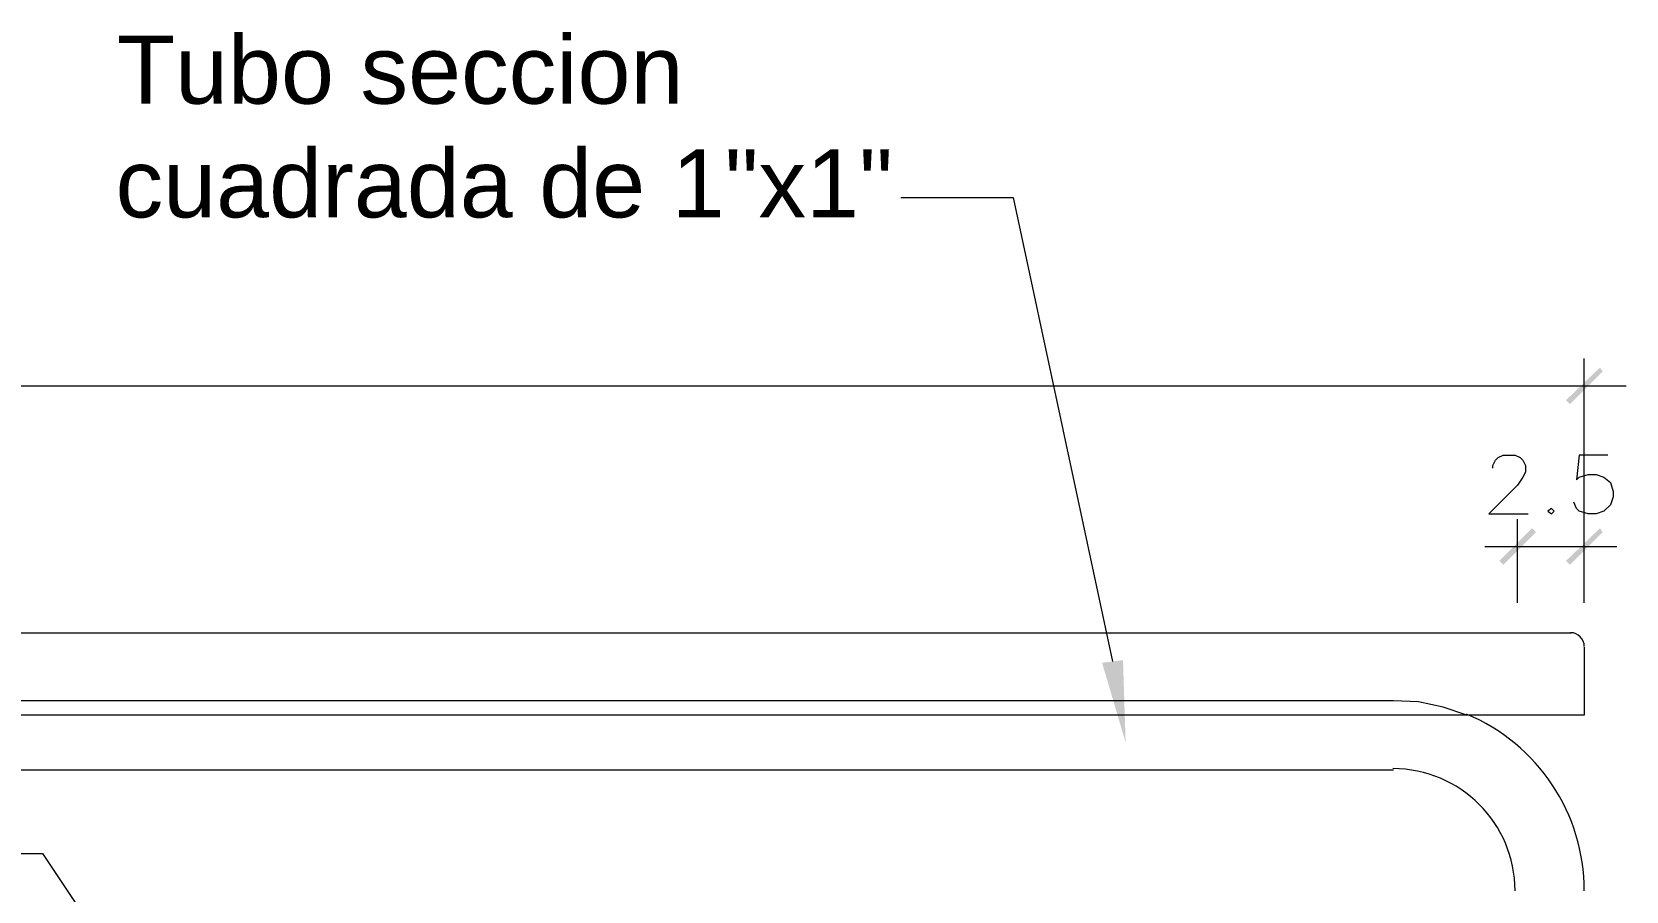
# Model space of a CAD drawing. Header units: inches. Extents: x 0.21 to 4.55, y 0.23 to 3.12.
# Drawn here: x 1.167 to 1.751, y 1.516 to 1.831 of the extents above; entities that cross this region are included whole.
import ezdxf

# ---------------------------------------------------------------- set-up
doc = ezdxf.new("R2010")
doc.units = ezdxf.units.IN
doc.header["$MEASUREMENT"] = 0
for name, color, linetype in [('PDF_0', 7, 'Continuous'), ('PDF_COTAS-01', 7, 'Continuous'), ('PDF_TEXTO', 7, 'Continuous')]:
    doc.layers.add(name, color=color, linetype=linetype)
doc.styles.add('PDF Arial', font='arial.ttf')

msp = doc.modelspace()

# ---------------------------------------------------------------- linework, layer by layer
at = {"layer": 'PDF_0', "lineweight": 5}
for points in [[(1.48492, 1.7698), (1.5261, 1.7698), (1.56248, 1.59983)], [(1.71091, 1.62138), (1.71091, 1.65202)], [(1.73533, 1.62138), (1.73533, 1.65202)], [(1.69894, 1.64196), (1.71091, 1.64196), (1.73533, 1.64196), (1.7473, 1.64196)], [(0.54072, 1.61036), (1.73054, 1.61036)], [(1.73533, 1.6051), (1.73533, 1.5802), (0.53594, 1.5802), (0.53594, 1.6051)], [(1.69224, 1.5802), (1.68362, 1.58307), (1.67452, 1.58499), (1.66543, 1.58547), (0.60584, 1.58547), (0.59674, 1.58499), (0.58765, 1.58307), (0.57903, 1.5802)], [(0.60584, 1.56009), (1.66543, 1.56009)], [(1.12869, 1.52945), (1.17035, 1.52945), (1.19907, 1.48635)]]:
    msp.add_lwpolyline(points, dxfattribs=at)
at = {"layer": 'PDF_0', "lineweight": 13}
for points in [[(1.70181, 1.67069), (1.70181, 1.67165), (1.70277, 1.67357), (1.70373, 1.67452), (1.70565, 1.67548), (1.70995, 1.67548), (1.71187, 1.67452), (1.71283, 1.67357), (1.71378, 1.67165), (1.71378, 1.66926), (1.71283, 1.66734), (1.71091, 1.66447), (1.70038, 1.65393), (1.71474, 1.65393)], [(1.74395, 1.67548), (1.73342, 1.67548), (1.73246, 1.66638), (1.73342, 1.66734), (1.73677, 1.6683), (1.73964, 1.6683), (1.74251, 1.66734), (1.74491, 1.66543), (1.74586, 1.66207), (1.74586, 1.66016), (1.74491, 1.65729), (1.74251, 1.65489), (1.73964, 1.65393), (1.73677, 1.65393), (1.73342, 1.65489), (1.73246, 1.65585), (1.7315, 1.65824)]]:
    msp.add_lwpolyline(points, dxfattribs=at)
msp.add_lwpolyline([(1.72336, 1.65585), (1.72192, 1.65489), (1.72336, 1.65393), (1.72432, 1.65489)], close=True, dxfattribs=at)
at = {"layer": 'PDF_0', "lineweight": 5}
for centre, radius, start, end in [((1.7303, 1.60534), 0.00503, 360, 90), ((1.66519, 1.5158), 0.07014, 0, 67.34619), ((1.66519, 1.5158), 0.04477, 360, 90)]:
    msp.add_arc(centre, radius, start, end, dxfattribs=at)
at = {"layer": 'PDF_0', "transparency": 33554559}
for points in [[(1.72863, 1.69559), (1.73006, 1.69415), (1.74108, 1.70756)], [(1.73006, 1.69415), (1.74108, 1.70756), (1.74203, 1.70612)], [(1.70421, 1.6367), (1.70565, 1.63526), (1.71618, 1.64867)], [(1.70565, 1.63526), (1.71618, 1.64867), (1.71762, 1.64723)], [(1.74108, 1.64867), (1.73006, 1.63526), (1.72863, 1.6367)], [(1.74203, 1.64723), (1.74108, 1.64867), (1.73006, 1.63526)], [(1.56631, 1.60031), (1.56727, 1.57014), (1.55865, 1.59935)]]:
    msp.add_solid(points, dxfattribs=at)
at = {"layer": 'PDF_COTAS-01', "lineweight": 5}
for points in [[(1.73533, 1.62138), (1.73533, 1.71091)], [(0.52109, 1.70086), (1.75065, 1.70086)]]:
    msp.add_lwpolyline(points, dxfattribs=at)

# ---------------------------------------------------------------- texts
at = {"layer": 'PDF_TEXTO', "char_height": 0.0249902, "attachment_point": 7, "style": 'PDF Arial'}
for s, insert in [('Tubo seccion', (1.19764, 1.80387)), ('cuadrada de 1"x1"', (1.19716, 1.76221))]:
    msp.add_mtext(s, dxfattribs=dict(at, insert=insert))

doc.saveas('drawing.dxf')
